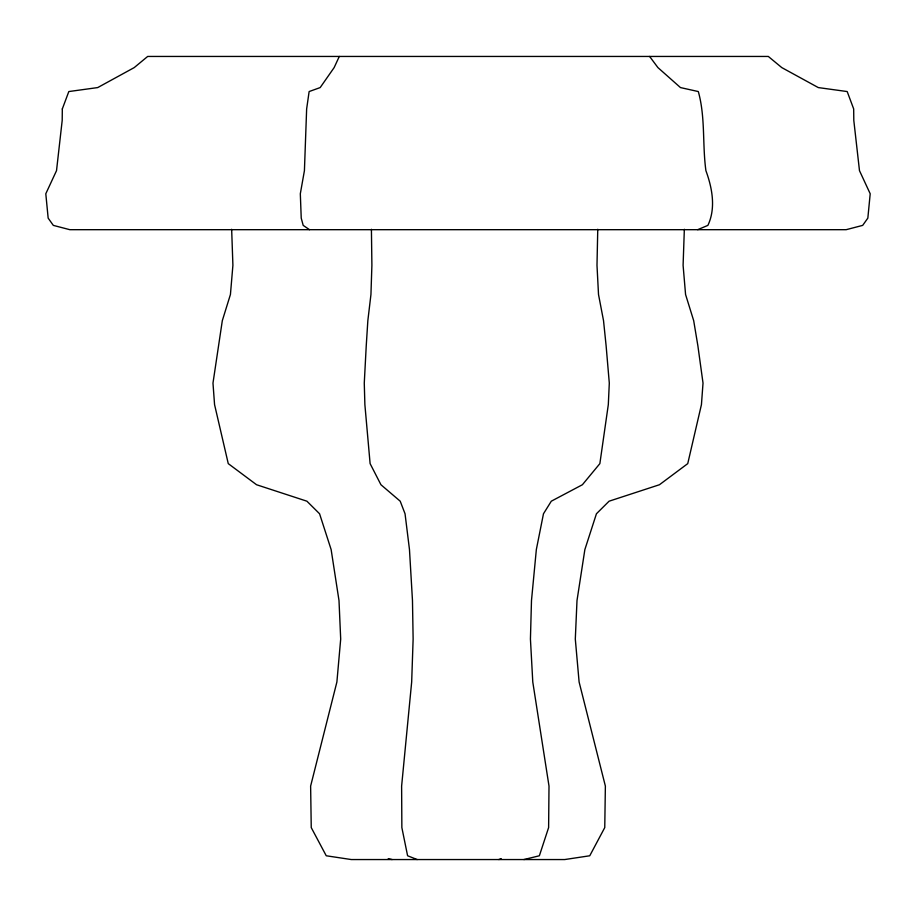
<?xml version="1.0" encoding="UTF-8"?>
<svg xmlns="http://www.w3.org/2000/svg" width="916" height="916" viewBox="0 0 916 916"><rect width="100%" height="100%" fill="white"/><g stroke="black" fill="none" stroke-linecap="round" stroke-linejoin="round"><path stroke-width="1.37" d="M597.759 229.275L596.992 265.296L598.514 294.494L603.529 320.669L606.117 345.79L609.3 383.106L608.316 404.62L599.865 463.622L582.393 484.736L551.295 501.201L543.474 513.773L536.341 549.566L531.486 600.541L530.433 639.059L532.78 681.996L549.005 786.088L548.615 827.595L539.364 855.773L523.883 859.552M684.344 229.275L683.096 265.296L685.569 294.494L693.687 320.669L697.878 345.79L703.019 383.106L701.438 404.62L687.744 463.622L659.451 484.736L609.083 501.201L596.43 513.773L584.866 549.566L577 600.541L575.305 639.059L579.107 681.996L605.373 786.088L604.755 827.595L589.755 855.773L564.691 859.552L351.309 859.552L326.245 855.773L311.245 827.595L310.627 786.088L336.893 681.996L340.695 639.059L339 600.541L331.134 549.566L319.57 513.773L306.917 501.201L256.549 484.736L228.256 463.622L214.562 404.62L212.981 383.106L222.313 320.669L230.431 294.494L232.904 265.296L231.656 229.275M339.298 56.448L334.145 67.589L320.176 87.581L309.127 91.554L306.642 108.935L304.421 170.662L300.322 193.768L301.227 218.123L303.196 225.382L309.516 229.687M697.683 229.687L707.885 225.382C716.06 208.138 712.213 187.917 705.904 170.662C702.286 144.362 705.515 117.237 698.313 91.554L680.473 87.581L657.917 67.589L649.616 56.448M498.808 859.552L501.212 858.601M388.247 858.601L392.117 859.552M417.192 859.552L407.597 855.773L401.861 827.595L401.62 786.088L411.673 681.996L413.127 639.059L412.475 600.541L409.475 549.566L405.044 513.773L400.212 501.201L380.942 484.736L370.11 463.622L364.877 404.62L364.27 383.106L366.24 345.79L367.843 320.669L370.946 294.494L371.896 265.296L371.415 229.275M62.322 108.935L62.196 120.431L56.517 170.662L45.8 193.768L48.159 218.123L53.311 225.382L69.834 229.687L846.166 229.687L862.689 225.382L867.841 218.123L870.2 193.768L859.483 170.662L853.804 120.431L853.678 108.935L847.185 91.554L818.297 87.581L781.772 67.589L768.318 56.448L147.682 56.448L134.228 67.589L97.703 87.581L68.815 91.554L62.322 108.935"/></g></svg>
